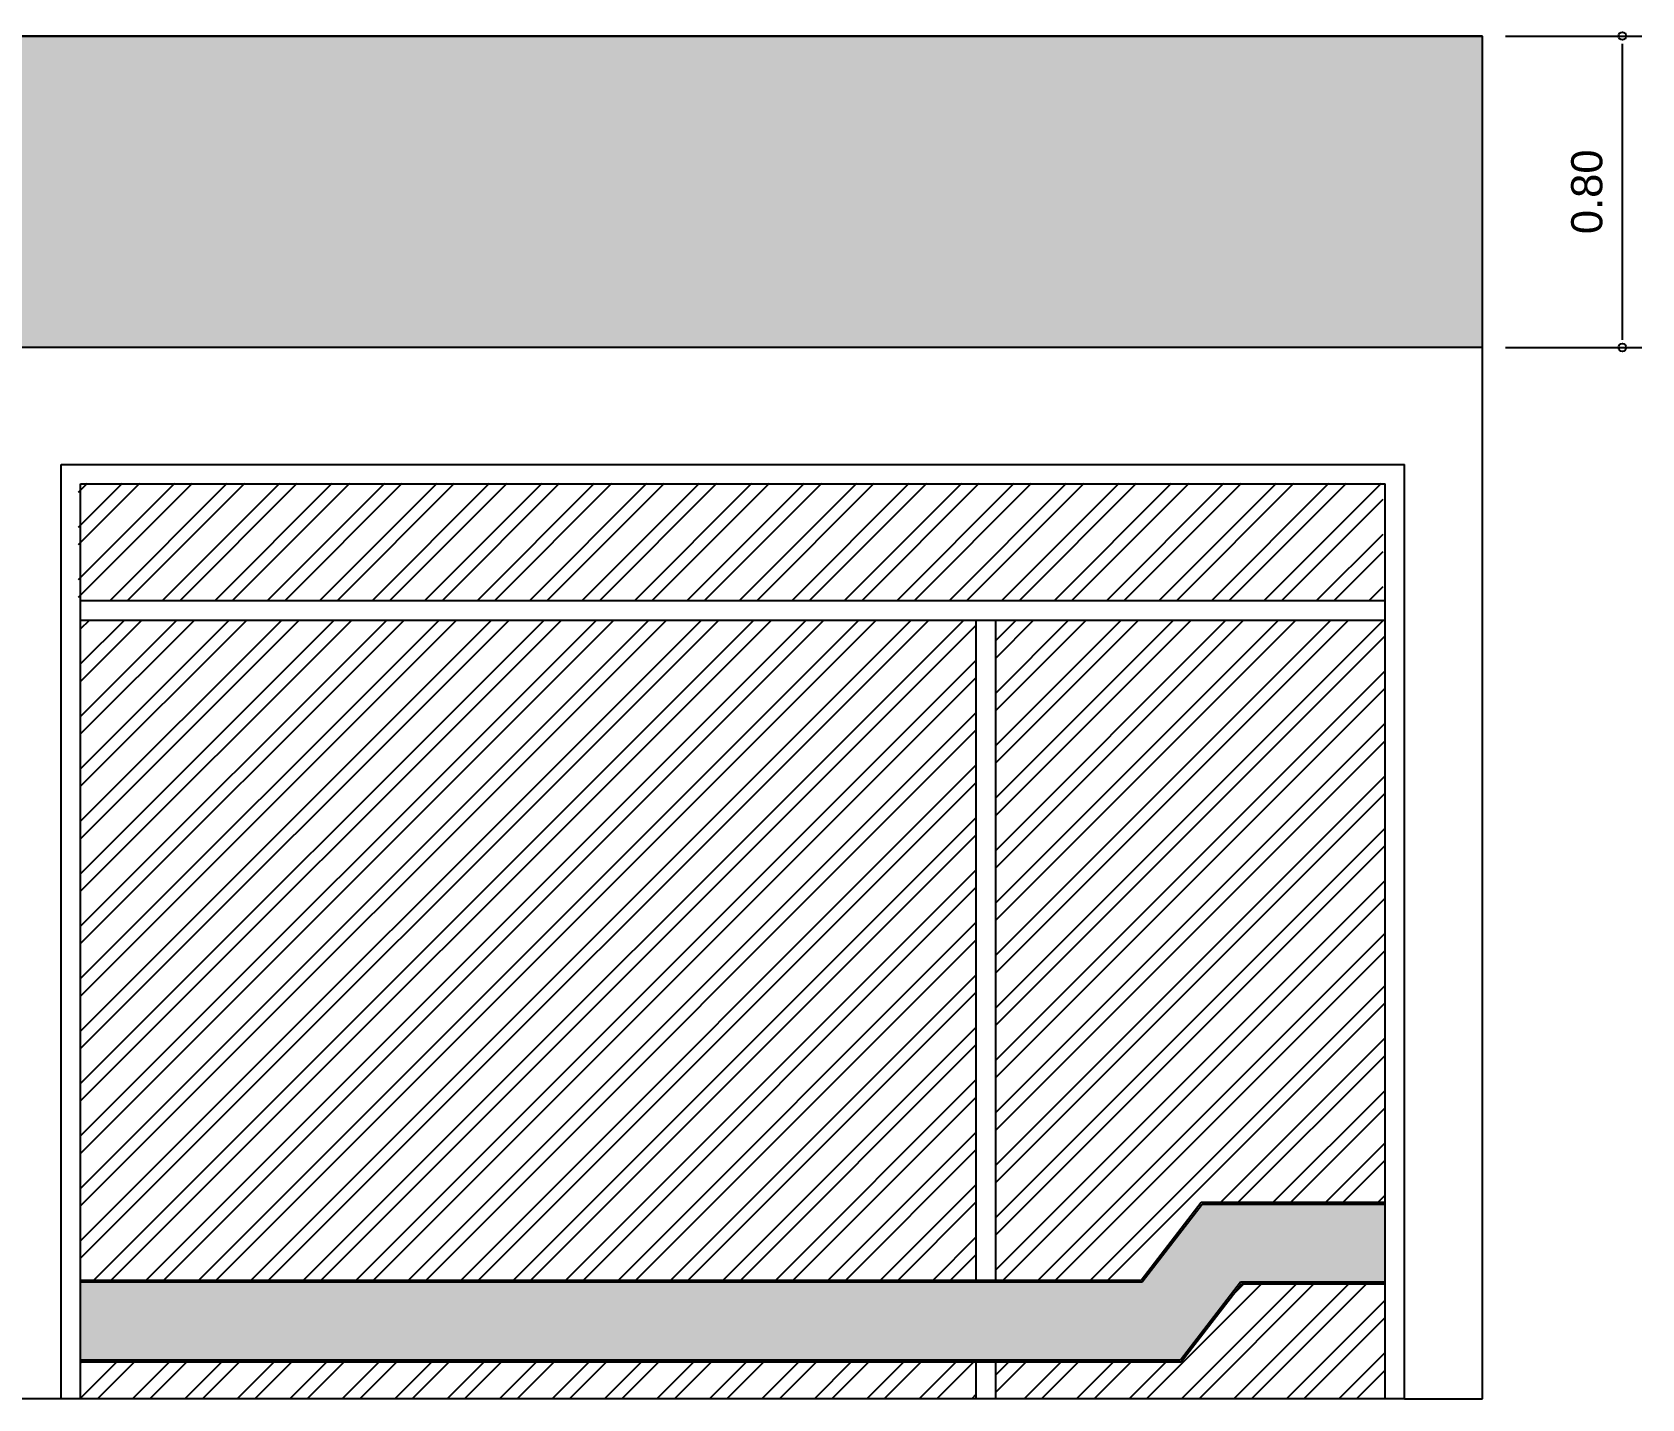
# Model space of a CAD drawing. Header units: millimetres. Extents: x 2125 to 3408, y 1171 to 1686.
# Drawn here: x 2711.832 to 2715.965, y 1622.109 to 1625.619 of the extents above; entities that cross this region are included whole.
import ezdxf

# ---------------------------------------------------------------- set-up
doc = ezdxf.new("R2010")
doc.units = ezdxf.units.MM
doc.styles.add('ROMANS', font='arial.ttf')
doc.dimstyles.new('ESCALA 50', dxfattribs={"dimtxt": 0.08, "dimasz": 0.02, "dimexe": 0.05, "dimexo": 0.05, "dimgap": 0.05, "dimtad": 1, "dimlfac": -10, "dimzin": 1, "dimdsep": 46, "dimtxsty": 'ROMANS', "dimblk1": 'PPC', "dimblk2": 'PPC', "dimsah": 1, "dimcen": 0.02, "dimclrd": 7, "dimclre": 7, "dimclrt": 3, "dimadec": 0, "dimazin": 0, "dimtfac": 1, "dimtix": 1, "dimtmove": 1, "dimatfit": 3, "dimldrblk": 'PPC', "dimfxl": 0, "dimtolj": 1, "dimtzin": 12, "dimarcsym": 0})

# ---------------------------------------------------------------- blocks, each defined once
blk = doc.blocks.new('PPC')
at = {"color": 2}
blk.add_circle((0, 0), 0.5, dxfattribs=at)
blk = doc.blocks.new('*D1159')
at = {"color": 7, "lineweight": -2, "transparency": 16777216}
for p, q in [((2715.6152, 1625.6088), (2715.9652, 1625.6088)), ((2715.9152, 1624.8288), (2715.9152, 1625.5888)), ((2715.6152, 1624.8088), (2715.9652, 1624.8088))]:
    blk.add_line(p, q, dxfattribs=at)
at = {"layer": 'DEFPOINTS', "color": 0, "transparency": 16777216}
for p in [(2715.556, 1625.6088), (2715.9152, 1625.6088), (2715.556, 1624.8088)]:
    blk.add_point(p, dxfattribs=at)
at = {"color": 7, "lineweight": -2, "transparency": 16777216, "xscale": 0.02, "yscale": 0.02, "zscale": 0.02}
for p, rotation in [((2715.9152, 1625.6088), 90), ((2715.9152, 1624.8088), 270)]:
    blk.add_blockref('PPC', p, dxfattribs=dict(at, rotation=rotation))
at = {"color": 3, "transparency": 16777216, "insert": (2715.8243, 1625.2088), "char_height": 0.08, "attachment_point": 5, "rotation": 90, "style": 'ROMANS'}
blk.add_mtext('\\A1;0.80', dxfattribs=at)

msp = doc.modelspace()

# ---------------------------------------------------------------- hatches: boundary and pattern name
at = {"transparency": 33554610}
h = msp.add_hatch(dxfattribs=at)
h.set_pattern_fill('ANGLE', color=253, scale=0.01)
h.set_pattern_definition([(0, (0, 0), (0, 0.06985), [0.0508, -0.01905]), (90, (0, 0), (-0.06985, 4e-18), [0.0508, -0.01905])])
h.paths.add_polyline_path([(2715.556, 1625.6088), (2708.556, 1625.6088), (2708.556, 1622.1088), (2709.356, 1622.1088), (2709.356, 1624.8088), (2715.556, 1624.8088), (2715.556, 1624.9088)])
h = msp.add_hatch(dxfattribs=at)
h.set_pattern_fill('ANSI32', color=0, scale=0.01)
h.set_pattern_definition([(45, (-24.69395, 119.43482), (-0.067351921, 0.067351921), []), (45, (-24.64905, 119.43482), (-0.067351921, 0.067351921), [])])
h.paths.add_polyline_path([(2715.3006, 1624.4603), (2711.9506, 1624.4603), (2711.9506, 1624.1603), (2715.3006, 1624.1603)])
h = msp.add_hatch(dxfattribs=at)
h.set_pattern_fill('ANSI32', color=0, scale=0.01)
h.set_pattern_definition([(45, (-24.69395, 0), (-0.067351921, 0.067351921), []), (45, (-24.64905, 0), (-0.067351921, 0.067351921), [])])
h.paths.add_polyline_path([(2714.256, 1622.4138), (2714.256, 1624.1088), (2711.956, 1624.1088), (2711.956, 1622.4138)])
h.paths.add_polyline_path([(2714.306, 1622.4138), (2714.6794, 1622.4138), (2714.8335, 1622.6138), (2715.306, 1622.6138), (2715.306, 1624.1088), (2714.306, 1624.1088)])
h.paths.add_polyline_path([(2715.306, 1622.1088), (2715.306, 1622.4038), (2714.9368, 1622.4038), (2714.7827, 1622.2038), (2714.306, 1622.2038), (2714.306, 1622.1088)])
h.paths.add_polyline_path([(2714.256, 1622.1088), (2714.256, 1622.2038), (2711.956, 1622.2038), (2711.956, 1622.1088)])
h = msp.add_hatch(color=7, dxfattribs=at)
h.dxf.hatch_style = 1
h.paths.add_polyline_path([(2714.256, 1622.4088), (2711.956, 1622.4088), (2711.956, 1622.2088), (2714.256, 1622.2088)])
h.paths.add_polyline_path([(2714.9343, 1622.4088), (2715.306, 1622.4088), (2715.306, 1622.6088), (2714.836, 1622.6088), (2714.6819, 1622.4088), (2714.306, 1622.4088), (2714.306, 1622.2088), (2714.7802, 1622.2088)])
h.paths.add_polyline_path([(2714.306, 1622.4088), (2714.256, 1622.4088), (2714.256, 1622.2088), (2714.306, 1622.2088)])

# ---------------------------------------------------------------- linework, layer by layer
at = {"color": 253, "transparency": 33554610}
for p, q in [((2708.556, 1625.6088), (2715.556, 1625.6088)), ((2715.556, 1625.6088), (2708.556, 1625.6088)), ((2715.556, 1624.9088), (2715.556, 1625.6088)), ((2715.556, 1622.1088), (2715.556, 1624.9088)), ((2715.556, 1624.8088), (2709.356, 1624.8088))]:
    msp.add_line(p, q, dxfattribs=at)
for p, q in [((2711.906, 1624.5088), (2715.356, 1624.5088)), ((2711.906, 1622.1088), (2711.906, 1624.5088)), ((2715.356, 1622.1088), (2715.356, 1624.5088)), ((2711.956, 1624.4588), (2715.306, 1624.4588)), ((2711.956, 1622.1088), (2711.956, 1624.4588)), ((2715.306, 1622.1088), (2715.306, 1624.4588)), ((2711.956, 1624.1588), (2715.306, 1624.1588)), ((2711.956, 1624.1088), (2715.306, 1624.1088)), ((2714.256, 1622.4138), (2714.256, 1624.1088)), ((2714.306, 1622.4138), (2714.306, 1624.1088)), ((2714.6794, 1622.4138), (2714.8335, 1622.6138)), ((2714.6819, 1622.4088), (2714.836, 1622.6088)), ((2714.8335, 1622.6138), (2715.306, 1622.6138)), ((2714.836, 1622.6088), (2715.306, 1622.6088)), ((2711.956, 1622.4138), (2714.6794, 1622.4138)), ((2711.956, 1622.4088), (2714.6819, 1622.4088)), ((2714.7802, 1622.2088), (2714.9343, 1622.4088)), ((2714.7827, 1622.2038), (2714.9368, 1622.4038)), ((2714.9343, 1622.4088), (2715.306, 1622.4088)), ((2714.9368, 1622.4038), (2715.306, 1622.4038)), ((2711.956, 1622.2088), (2714.7802, 1622.2088)), ((2711.956, 1622.2038), (2714.7827, 1622.2038)), ((2714.256, 1622.1088), (2714.256, 1622.2088)), ((2714.306, 1622.1088), (2714.306, 1622.2088)), ((2711.906, 1622.1088), (2709.356, 1622.1088)), ((2715.356, 1622.1088), (2711.906, 1622.1088)), ((2715.356, 1622.1088), (2715.556, 1622.1088))]:
    msp.add_line(p, q)

# ---------------------------------------------------------------- dimensions: what is measured, and where the dimension line sits
dim = msp.add_linear_dim(base=(2715.9152, 1625.6088), p1=(2715.556, 1624.8088), p2=(2715.556, 1625.6088), angle=90, dimstyle='ESCALA 50', override={"dimfxl": 0.3, "dimfxlon": 1})
dim.commit()
dim.dimension.update_dxf_attribs({"geometry": '*D1159', "text_midpoint": (2715.8243, 1625.2088)})

doc.saveas('drawing.dxf')
